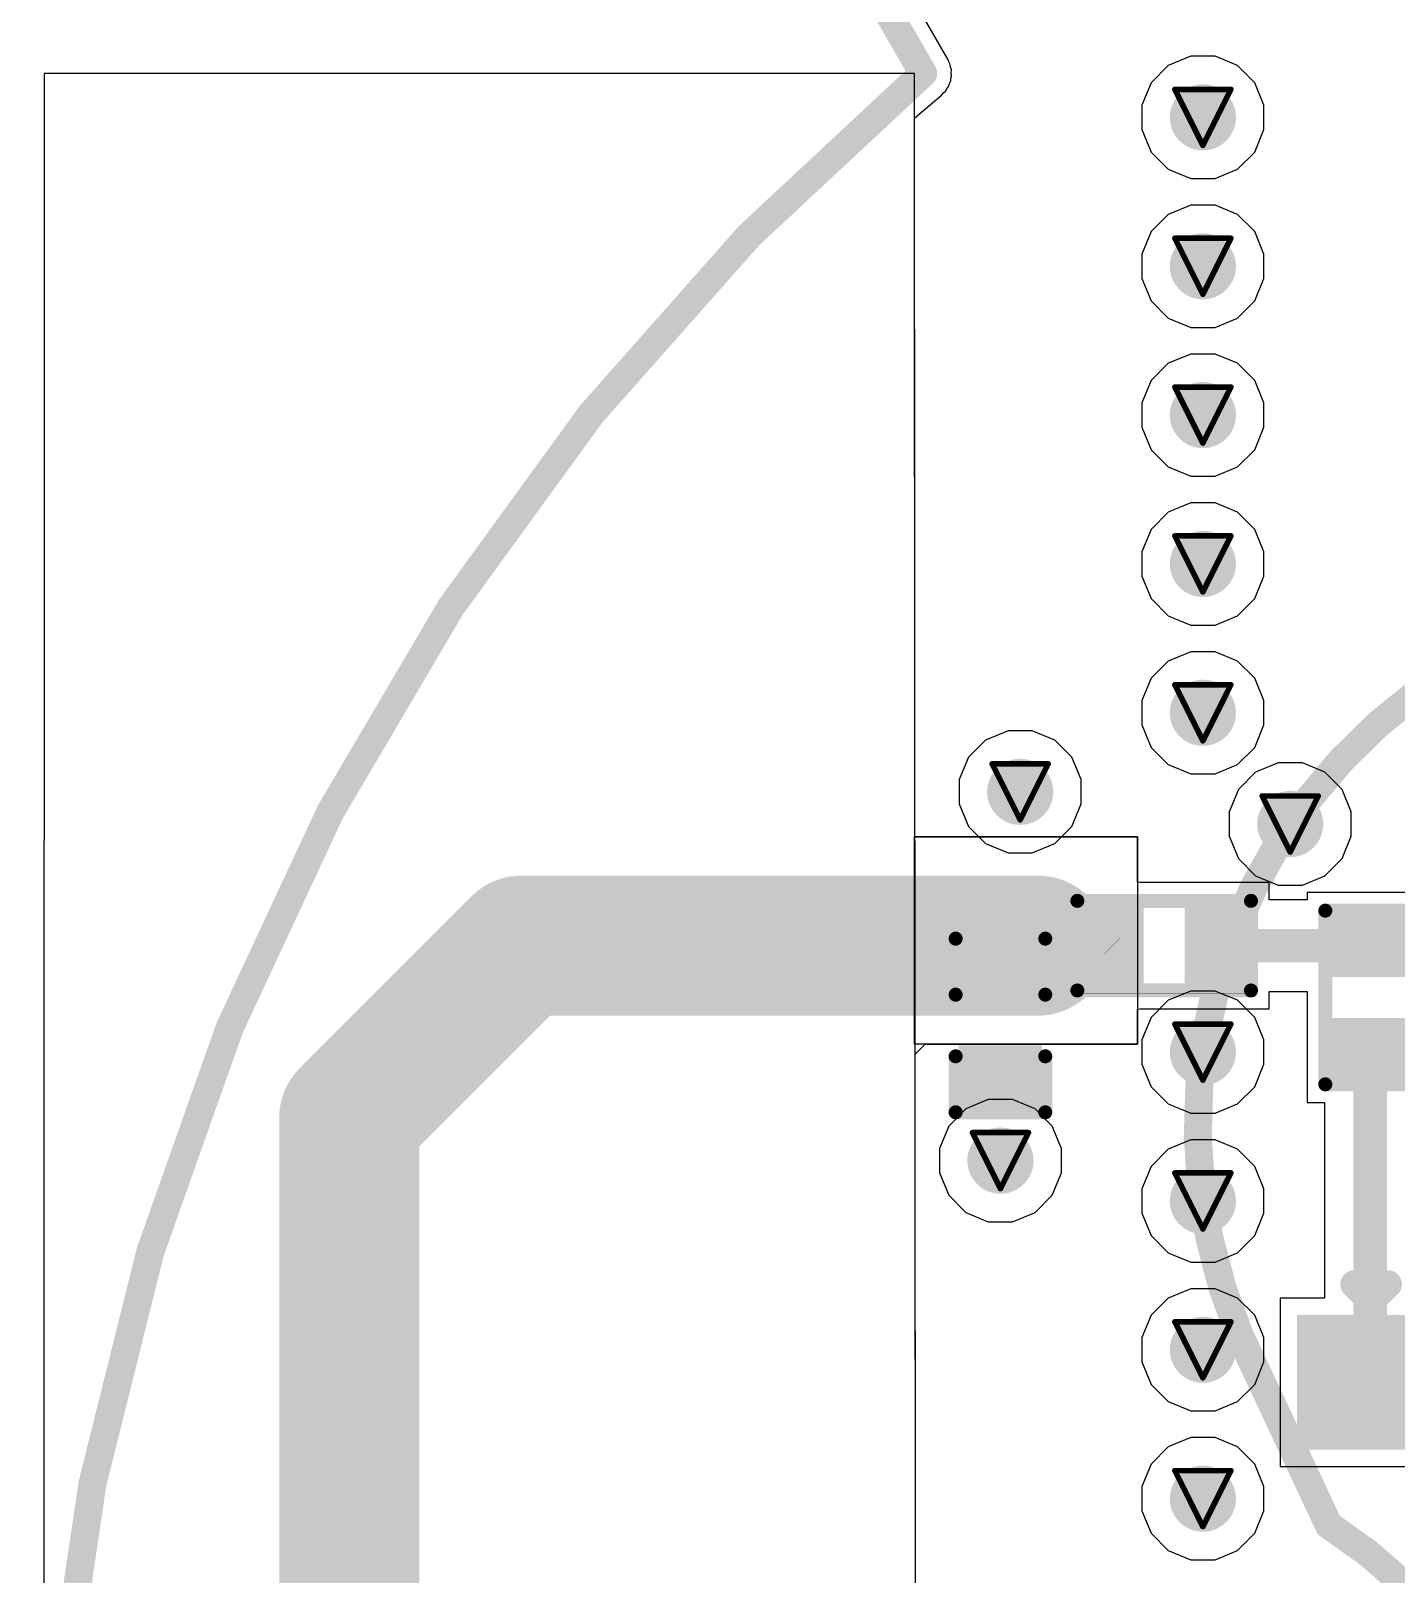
# Model space of a CAD drawing. Header units: inches. Extents: x -9 to 171, y -50 to 39.
# Drawn here: x -8.88 to 3.5, y -20.25 to -6.26 of the extents above; entities that cross this region are included whole.
import ezdxf

# ---------------------------------------------------------------- set-up
doc = ezdxf.new("R2010")
doc.units = ezdxf.units.IN
for name, color, linetype in [('Board Outline', 216, 'Continuous'), ('Bottom Layer', 5, 'Continuous'), ('Bottom Overlay', 54, 'Continuous'), ('Bottom Paste', 16, 'Continuous'), ('Bottom Solder', 6, 'Continuous'), ('Drill Drawing', 1, 'Continuous'), ('GND', 76, 'Continuous'), ('Multi-Layer', 9, 'Continuous'), ('PWR', 16, 'Continuous'), ('Top Layer', 1, 'Continuous'), ('Top Overlay', 2, 'Continuous'), ('Via Holes', 16, 'Continuous')]:
    doc.layers.add(name, color=color, linetype=linetype)

# ---------------------------------------------------------------- blocks, each defined once
blk = doc.blocks.new('NRF_PCB_ANTENNA_B_1')
at = {"layer": 'Bottom Layer', "const_width": 1.27}
for points in [[(6.24789454, 17.40081102), (6.24789454, 1.5594076)], [(6.24789454, 1.5594076), (4.68853774, 0)], [(4.68853774, 0), (-0.0004699, 0)]]:
    blk.add_lwpolyline(points, dxfattribs=at)
at = {"layer": 'Bottom Layer', "const_width": 0.635}
for points in [[(5.93039454, 17.40081102, 1), (6.56539454, 17.40081102, 1)], [(5.93039454, 1.5594076, 1), (6.56539454, 1.5594076, 1)], [(5.93039454, 1.5594076, 1), (6.56539454, 1.5594076, 1)], [(-0.3179699, 0, 1), (0.3170301, 0, 1)], [(4.371037739999999, 0, 1), (5.006037739999999, 0, 1)], [(4.371037739999999, 0, 1), (5.006037739999999, 0, 1)]]:
    blk.add_lwpolyline(points, format="xyb", close=True, dxfattribs=at)
blk = doc.blocks.new('MY_2477_02_2')
at = {"layer": 'Top Overlay', "const_width": 0.254}
for points in [[(5.52569634, 9.747478599999999, -0.4872897605465494), (12.25057748, 6.00931488)], [(3.81170688, 8.944101999999999, -0.4692272659709378), (-3.10003952, 8.08753526)]]:
    blk.add_lwpolyline(points, format="xyb", dxfattribs=at)
blk.add_lwpolyline([(5.52569634, 9.747478599999999), (3.81169672, 8.944099459999999)], dxfattribs=at)
at = {"layer": 'Top Overlay', "const_width": 0.127}
for points in [[(5.462196339999999, 9.747478599999999, 1), (5.58919634, 9.747478599999999, 1)], [(5.462196339999999, 9.747478599999999, 1), (5.58919634, 9.747478599999999, 1)], [(3.74819672, 8.944099459999999, 1), (3.87519672, 8.944099459999999, 1)], [(3.74820688, 8.944101999999999, 1), (3.875206879999999, 8.944101999999999, 1)]]:
    blk.add_lwpolyline(points, format="xyb", close=True, dxfattribs=at)
blk = doc.blocks.new('U_FL_R_SMT_1_80___B_3')
at = {"layer": 'Bottom Layer'}
for points in [[(-0.5099977099999999, 1.50919942), (0.5100027899999999, 1.50919942), (0.5100027899999999, 0.4391990199999999), (-0.5099977099999999, 0.4391990199999999)], [(-2.00999852, 0.12579858), (-0.9399981199999999, 0.12579858), (-0.9399981199999999, -2.0742021), (-2.00999852, -2.0742021)], [(0.94000066, 0.12579858), (2.01000106, 0.12579858), (2.01000106, -2.0742021), (0.94000066, -2.0742021)]]:
    blk.add_hatch(color=5, dxfattribs=at).paths.add_polyline_path(points)
at = {"layer": 'Bottom Paste'}
for points in [[(-0.5099977099999999, 1.50919942), (0.5100027899999999, 1.50919942), (0.5100027899999999, 0.4391990199999999), (-0.5099977099999999, 0.4391990199999999)], [(-2.00999852, 0.12579858), (-0.9399981199999999, 0.12579858), (-0.9399981199999999, -2.0742021), (-2.00999852, -2.0742021)], [(0.94000066, 0.12579858), (2.01000106, 0.12579858), (2.01000106, -2.0742021), (0.94000066, -2.0742021)]]:
    blk.add_hatch(color=16, dxfattribs=at).paths.add_polyline_path(points)
at = {"layer": 'Bottom Solder'}
for points in [[(-0.61159771, 1.61079942), (0.61160279, 1.61079942), (0.61160279, 0.33759902), (-0.61159771, 0.33759902)], [(-2.11159852, 0.22739858), (-0.8383981199999999, 0.22739858), (-0.8383981199999999, -2.1758021), (-2.11159852, -2.1758021)], [(0.8384006599999999, 0.22739858), (2.11160106, 0.22739858), (2.11160106, -2.1758021), (0.8384006599999999, -2.1758021)]]:
    blk.add_hatch(color=6, dxfattribs=at).paths.add_polyline_path(points)
at = {"layer": 'Bottom Overlay'}
for points, const_width in [([(0.88900508, 1.0922), (0.7366050799999999, 0.9397999999999999)], 0.254), ([(0.88900508, 1.0922), (0.88900508, 0.7874)], 0.254), ([(0.7366050799999999, 0.9397999999999999), (0.88900508, 0.7874)], 0.254), ([(-1.2192, 0.5334), (-0.7619999999999999, 0.5334)], 0.127), ([(0.76200508, 0.5334), (1.21920508, 0.5334)], 0.127), ([(-0.9652, -2.2098), (-0.4064, -2.2098)], 0.127), ([(0.40640254, -2.2098), (0.9652025399999999, -2.2098)], 0.127)]:
    blk.add_lwpolyline(points, dxfattribs=dict(at, const_width=const_width))
for points, const_width in [([(0.82550508, 1.0922, 1), (0.9525050799999999, 1.0922, 1)], 0.127), ([(0.82550508, 1.0922, 1), (0.9525050799999999, 1.0922, 1)], 0.127), ([(0.67310508, 0.9397999999999999, 1), (0.8001050799999999, 0.9397999999999999, 1)], 0.127), ([(0.67310508, 0.9397999999999999, 1), (0.8001050799999999, 0.9397999999999999, 1)], 0.127), ([(0.82550508, 0.7874, 1), (0.9525050799999999, 0.7874, 1)], 0.127), ([(0.82550508, 0.7874, 1), (0.9525050799999999, 0.7874, 1)], 0.127), ([(-1.25095, 0.5334, 1), (-1.18745, 0.5334, 1)], 0.0635), ([(-0.79375, 0.5334, 1), (-0.73025, 0.5334, 1)], 0.0635), ([(0.73025508, 0.5334, 1), (0.79375508, 0.5334, 1)], 0.0635), ([(1.18745508, 0.5334, 1), (1.25095508, 0.5334, 1)], 0.0635), ([(-0.99695, -2.2098, 1), (-0.9334499999999999, -2.2098, 1)], 0.0635), ([(-0.43815, -2.2098, 1), (-0.37465, -2.2098, 1)], 0.0635), ([(0.37465254, -2.2098, 1), (0.43815254, -2.2098, 1)], 0.0635), ([(0.93345254, -2.2098, 1), (0.99695254, -2.2098, 1)], 0.0635)]:
    blk.add_lwpolyline(points, format="xyb", close=True, dxfattribs=dict(at, const_width=const_width))
blk = doc.blocks.new('R___0402_B_4')
at = {"layer": 'Bottom Layer'}
for points in [[(-0.2413, 0.3175), (-0.2412999999999999, -0.3175), (-0.6985, -0.3175), (-0.6985, 0.3175)], [(0.6985, 0.3175), (0.6985, -0.3175), (0.2413, -0.3175), (0.2412999999999999, 0.3175)]]:
    blk.add_hatch(color=5, dxfattribs=at).paths.add_polyline_path(points)
at = {"layer": 'Bottom Paste'}
for points in [[(-0.2413, 0.3175), (-0.2412999999999999, -0.3175), (-0.6985, -0.3175), (-0.6985, 0.3175)], [(0.6985, 0.3175), (0.6985, -0.3175), (0.2413, -0.3175), (0.2412999999999999, 0.3175)]]:
    blk.add_hatch(color=16, dxfattribs=at).paths.add_polyline_path(points)
at = {"layer": 'Bottom Solder'}
for points in [[(-0.18629884, 0.37250116), (-0.1862988399999999, -0.37250116), (-0.75350116, -0.37250116), (-0.75350116, 0.37250116)], [(0.75350116, 0.37250116), (0.75350116, -0.37250116), (0.18629884, -0.37250116), (0.1862988399999999, 0.37250116)]]:
    blk.add_hatch(color=6, dxfattribs=at).paths.add_polyline_path(points)
at = {"layer": 'Bottom Overlay'}
for points, const_width in [([(-0.7874, 0.4064), (-0.7874, -0.4064)], 0.127), ([(0.7874, 0.4064), (-0.7874, 0.4064)], 0.127), ([(0.8128, 0.4318), (-0.8128, 0.4318)], 0.0032258), ([(0.7874, 0.4064), (0.7874, -0.4064)], 0.127), ([(0.7874, -0.4064), (-0.7874, -0.4064)], 0.127)]:
    blk.add_lwpolyline(points, dxfattribs=dict(at, const_width=const_width))
for points, const_width in [([(-0.8191499999999999, 0.4064, 1), (-0.7556499999999999, 0.4064, 1)], 0.0635), ([(-0.8191499999999999, 0.4064, 1), (-0.7556499999999999, 0.4064, 1)], 0.0635), ([(-0.81360518, 0.4318, 1), (-0.8119948199999999, 0.4318, 1)], 0.0016129), ([(0.7556499999999999, 0.4064, 1), (0.8191499999999999, 0.4064, 1)], 0.0635), ([(0.7556499999999999, 0.4064, 1), (0.8191499999999999, 0.4064, 1)], 0.0635), ([(0.8119948199999999, 0.4318, 1), (0.81360518, 0.4318, 1)], 0.0016129), ([(-0.8191499999999999, -0.4064, 1), (-0.7556499999999999, -0.4064, 1)], 0.0635), ([(-0.8191499999999999, -0.4064, 1), (-0.7556499999999999, -0.4064, 1)], 0.0635), ([(0.7556499999999999, -0.4064, 1), (0.8191499999999999, -0.4064, 1)], 0.0635), ([(0.7556499999999999, -0.4064, 1), (0.8191499999999999, -0.4064, 1)], 0.0635)]:
    blk.add_lwpolyline(points, format="xyb", close=True, dxfattribs=dict(at, const_width=const_width))
blk = doc.blocks.new('R___0402_B_5')
at = {"layer": 'Bottom Layer'}
for points in [[(-0.2413, 0.3175), (-0.2412999999999999, -0.3175), (-0.6985, -0.3175), (-0.6985, 0.3175)], [(0.6985, 0.3175), (0.6985, -0.3175), (0.2413, -0.3175), (0.2412999999999999, 0.3175)]]:
    blk.add_hatch(color=5, dxfattribs=at).paths.add_polyline_path(points)
at = {"layer": 'Bottom Paste'}
for points in [[(-0.2413, 0.3175), (-0.2412999999999999, -0.3175), (-0.6985, -0.3175), (-0.6985, 0.3175)], [(0.6985, 0.3175), (0.6985, -0.3175), (0.2413, -0.3175), (0.2412999999999999, 0.3175)]]:
    blk.add_hatch(color=16, dxfattribs=at).paths.add_polyline_path(points)
at = {"layer": 'Bottom Solder'}
for points in [[(-0.18629884, 0.37250116), (-0.1862988399999999, -0.37250116), (-0.75350116, -0.37250116), (-0.75350116, 0.37250116)], [(0.75350116, 0.37250116), (0.75350116, -0.37250116), (0.18629884, -0.37250116), (0.1862988399999999, 0.37250116)]]:
    blk.add_hatch(color=6, dxfattribs=at).paths.add_polyline_path(points)
at = {"layer": 'Bottom Overlay'}
for points, const_width in [([(-0.7874, -0.4064), (-0.7874, 0.4064)], 0.127), ([(0.7874, 0.4064), (-0.7874, 0.4064)], 0.127), ([(0.8128, 0.4318), (-0.8128, 0.4318)], 0.0032258), ([(0.7874, -0.4064), (0.7874, 0.4064)], 0.127), ([(0.7874, -0.4064), (-0.7874, -0.4064)], 0.127)]:
    blk.add_lwpolyline(points, dxfattribs=dict(at, const_width=const_width))
for points, const_width in [([(-0.8191499999999999, 0.4064, 1), (-0.7556499999999999, 0.4064, 1)], 0.0635), ([(-0.8191499999999999, 0.4064, 1), (-0.7556499999999999, 0.4064, 1)], 0.0635), ([(-0.81360518, 0.4318, 1), (-0.8119948199999999, 0.4318, 1)], 0.0016129), ([(0.7556499999999999, 0.4064, 1), (0.8191499999999999, 0.4064, 1)], 0.0635), ([(0.7556499999999999, 0.4064, 1), (0.8191499999999999, 0.4064, 1)], 0.0635), ([(0.8119948199999999, 0.4318, 1), (0.81360518, 0.4318, 1)], 0.0016129), ([(-0.8191499999999999, -0.4064, 1), (-0.7556499999999999, -0.4064, 1)], 0.0635), ([(-0.8191499999999999, -0.4064, 1), (-0.7556499999999999, -0.4064, 1)], 0.0635), ([(0.7556499999999999, -0.4064, 1), (0.8191499999999999, -0.4064, 1)], 0.0635), ([(0.7556499999999999, -0.4064, 1), (0.8191499999999999, -0.4064, 1)], 0.0635)]:
    blk.add_lwpolyline(points, format="xyb", close=True, dxfattribs=dict(at, const_width=const_width))
blk = doc.blocks.new('C___0402_B_22')
at = {"layer": 'Bottom Layer'}
for points in [[(-0.2413, 0.3175), (-0.2412999999999999, -0.3175), (-0.6985, -0.3175), (-0.6985, 0.3175)], [(0.6985, 0.3175), (0.6985, -0.3175), (0.2413, -0.3175), (0.2412999999999999, 0.3175)]]:
    blk.add_hatch(color=5, dxfattribs=at).paths.add_polyline_path(points)
at = {"layer": 'Bottom Paste'}
for points in [[(-0.2413, 0.3175), (-0.2412999999999999, -0.3175), (-0.6985, -0.3175), (-0.6985, 0.3175)], [(0.6985, 0.3175), (0.6985, -0.3175), (0.2413, -0.3175), (0.2412999999999999, 0.3175)]]:
    blk.add_hatch(color=16, dxfattribs=at).paths.add_polyline_path(points)
at = {"layer": 'Bottom Solder'}
for points in [[(-0.18130012, 0.37749988), (-0.18130012, -0.37749988), (-0.7584998799999999, -0.37749988), (-0.7584998799999999, 0.37749988)], [(0.7584998799999999, 0.37749988), (0.7584998799999999, -0.37749988), (0.18130012, -0.37749988), (0.18130012, 0.37749988)]]:
    blk.add_hatch(color=6, dxfattribs=at).paths.add_polyline_path(points)
at = {"layer": 'Bottom Overlay', "const_width": 0.127}
for points in [[(-0.7874, 0.4064), (-0.7874, -0.4064)], [(-0.7874, 0.4064), (-0.2794, 0.4064)], [(0.2794, 0.4064), (0.7874, 0.4064)], [(0.7874, 0.4064), (0.7874, -0.4064)], [(-0.7874, -0.4064), (-0.2794, -0.4064)], [(0.2794, -0.4064), (0.7874, -0.4064)]]:
    blk.add_lwpolyline(points, dxfattribs=at)
at = {"layer": 'Bottom Overlay', "const_width": 0.0635}
for points in [[(-0.8191499999999999, 0.4064, 1), (-0.7556499999999999, 0.4064, 1)], [(-0.8191499999999999, 0.4064, 1), (-0.7556499999999999, 0.4064, 1)], [(-0.31115, 0.4064, 1), (-0.24765, 0.4064, 1)], [(0.24765, 0.4064, 1), (0.31115, 0.4064, 1)], [(0.7556499999999999, 0.4064, 1), (0.8191499999999999, 0.4064, 1)], [(0.7556499999999999, 0.4064, 1), (0.8191499999999999, 0.4064, 1)], [(-0.8191499999999999, -0.4064, 1), (-0.7556499999999999, -0.4064, 1)], [(-0.8191499999999999, -0.4064, 1), (-0.7556499999999999, -0.4064, 1)], [(-0.31115, -0.4064, 1), (-0.24765, -0.4064, 1)], [(0.24765, -0.4064, 1), (0.31115, -0.4064, 1)], [(0.7556499999999999, -0.4064, 1), (0.8191499999999999, -0.4064, 1)], [(0.7556499999999999, -0.4064, 1), (0.8191499999999999, -0.4064, 1)]]:
    blk.add_lwpolyline(points, format="xyb", close=True, dxfattribs=at)

msp = doc.modelspace()

# ---------------------------------------------------------------- hatches: boundary and pattern name
at = {"layer": 'Bottom Layer'}
h = msp.add_hatch(color=5, dxfattribs=at)
edge = h.paths.add_edge_path()
edge.add_arc((1.7521174, -7.03990718), 0.2999994, 0, 360)
h = msp.add_hatch(color=5, dxfattribs=at)
edge = h.paths.add_edge_path()
edge.add_arc((1.7521174, -8.3895819), 0.2999994, 0, 360)
h = msp.add_hatch(color=5, dxfattribs=at)
edge = h.paths.add_edge_path()
edge.add_arc((1.7521174, -9.739256619999999), 0.2999994, 0, 360)
h = msp.add_hatch(color=5, dxfattribs=at)
edge = h.paths.add_edge_path()
edge.add_arc((1.7521174, -11.08893134), 0.2999994, 0, 360)
h = msp.add_hatch(color=5, dxfattribs=at)
edge = h.paths.add_edge_path()
edge.add_arc((1.7521174, -12.43860606), 0.2999994, 0, 360)
h = msp.add_hatch(color=5, dxfattribs=at)
edge = h.paths.add_edge_path()
edge.add_arc((0.09512554, -13.15505116), 0.2999994, 0, 360)
h = msp.add_hatch(color=5, dxfattribs=at)
edge = h.paths.add_edge_path()
edge.add_arc((2.54430276, -13.44713592), 0.2999994, 0, 360)
msp.add_hatch(color=5, dxfattribs=at).paths.add_polyline_path([(-0.3951605, -14.86756996), (1.15977162, -14.86756996), (1.15977162, -14.23256996), (-0.3951605, -14.23256996)])
h = msp.add_hatch(color=5, dxfattribs=at)
edge = h.paths.add_edge_path()
edge.add_arc((1.7521174, -15.51526996), 0.2999994, 0, 360)
h = msp.add_hatch(color=5, dxfattribs=at)
edge = h.paths.add_edge_path()
edge.add_arc((-0.08369808, -16.49916944), 0.2999994, 0, 360)
h = msp.add_hatch(color=5, dxfattribs=at)
edge = h.paths.add_edge_path()
edge.add_arc((1.7521174, -16.86494468), 0.2999994, 0, 360)
h = msp.add_hatch(color=5, dxfattribs=at)
edge = h.paths.add_edge_path()
edge.add_arc((1.7521174, -18.2146194), 0.2999994, 0, 360)
h = msp.add_hatch(color=5, dxfattribs=at)
edge = h.paths.add_edge_path()
edge.add_arc((1.7521174, -19.56429412), 0.2999994, 0, 360)
at = {"layer": 'GND'}
h = msp.add_hatch(color=76, dxfattribs=at)
edge = h.paths.add_edge_path()
edge.add_arc((1.7521174, -7.03990718), 0.2999994, 0, 360)
h = msp.add_hatch(color=76, dxfattribs=at)
edge = h.paths.add_edge_path()
edge.add_arc((1.7521174, -8.3895819), 0.2999994, 0, 360)
h = msp.add_hatch(color=76, dxfattribs=at)
edge = h.paths.add_edge_path()
edge.add_arc((1.7521174, -9.739256619999999), 0.2999994, 0, 360)
h = msp.add_hatch(color=76, dxfattribs=at)
edge = h.paths.add_edge_path()
edge.add_arc((1.7521174, -11.08893134), 0.2999994, 0, 360)
h = msp.add_hatch(color=76, dxfattribs=at)
edge = h.paths.add_edge_path()
edge.add_arc((1.7521174, -12.43860606), 0.2999994, 0, 360)
h = msp.add_hatch(color=76, dxfattribs=at)
edge = h.paths.add_edge_path()
edge.add_arc((0.09512554, -13.15505116), 0.2999994, 0, 360)
h = msp.add_hatch(color=76, dxfattribs=at)
edge = h.paths.add_edge_path()
edge.add_arc((2.54430276, -13.44713592), 0.2999994, 0, 360)
h = msp.add_hatch(color=76, dxfattribs=at)
edge = h.paths.add_edge_path()
edge.add_arc((1.7521174, -15.51526996), 0.2999994, 0, 360)
h = msp.add_hatch(color=76, dxfattribs=at)
edge = h.paths.add_edge_path()
edge.add_arc((-0.08369808, -16.49916944), 0.2999994, 0, 360)
h = msp.add_hatch(color=76, dxfattribs=at)
edge = h.paths.add_edge_path()
edge.add_arc((1.7521174, -16.86494468), 0.2999994, 0, 360)
h = msp.add_hatch(color=76, dxfattribs=at)
edge = h.paths.add_edge_path()
edge.add_arc((1.7521174, -18.2146194), 0.2999994, 0, 360)
h = msp.add_hatch(color=76, dxfattribs=at)
edge = h.paths.add_edge_path()
edge.add_arc((1.7521174, -19.56429412), 0.2999994, 0, 360)
at = {"layer": 'PWR'}
h = msp.add_hatch(color=16, dxfattribs=at)
edge = h.paths.add_edge_path()
edge.add_arc((1.7521174, -7.03990718), 0.2999994, 0, 360)
h = msp.add_hatch(color=16, dxfattribs=at)
edge = h.paths.add_edge_path()
edge.add_arc((1.7521174, -8.3895819), 0.2999994, 0, 360)
h = msp.add_hatch(color=16, dxfattribs=at)
edge = h.paths.add_edge_path()
edge.add_arc((1.7521174, -9.739256619999999), 0.2999994, 0, 360)
h = msp.add_hatch(color=16, dxfattribs=at)
edge = h.paths.add_edge_path()
edge.add_arc((1.7521174, -11.08893134), 0.2999994, 0, 360)
h = msp.add_hatch(color=16, dxfattribs=at)
edge = h.paths.add_edge_path()
edge.add_arc((1.7521174, -12.43860606), 0.2999994, 0, 360)
h = msp.add_hatch(color=16, dxfattribs=at)
edge = h.paths.add_edge_path()
edge.add_arc((0.09512554, -13.15505116), 0.2999994, 0, 360)
h = msp.add_hatch(color=16, dxfattribs=at)
edge = h.paths.add_edge_path()
edge.add_arc((2.54430276, -13.44713592), 0.2999994, 0, 360)
h = msp.add_hatch(color=16, dxfattribs=at)
edge = h.paths.add_edge_path()
edge.add_arc((1.7521174, -15.51526996), 0.2999994, 0, 360)
h = msp.add_hatch(color=16, dxfattribs=at)
edge = h.paths.add_edge_path()
edge.add_arc((-0.08369808, -16.49916944), 0.2999994, 0, 360)
h = msp.add_hatch(color=16, dxfattribs=at)
edge = h.paths.add_edge_path()
edge.add_arc((1.7521174, -16.86494468), 0.2999994, 0, 360)
h = msp.add_hatch(color=16, dxfattribs=at)
edge = h.paths.add_edge_path()
edge.add_arc((1.7521174, -18.2146194), 0.2999994, 0, 360)
h = msp.add_hatch(color=16, dxfattribs=at)
edge = h.paths.add_edge_path()
edge.add_arc((1.7521174, -19.56429412), 0.2999994, 0, 360)
at = {"layer": 'Top Layer'}
h = msp.add_hatch(color=1, dxfattribs=at)
edge = h.paths.add_edge_path()
edge.add_arc((1.7521174, -7.03990718), 0.2999994, 0, 360)
h = msp.add_hatch(color=1, dxfattribs=at)
edge = h.paths.add_edge_path()
edge.add_arc((1.7521174, -8.3895819), 0.2999994, 0, 360)
h = msp.add_hatch(color=1, dxfattribs=at)
edge = h.paths.add_edge_path()
edge.add_arc((1.7521174, -9.739256619999999), 0.2999994, 0, 360)
h = msp.add_hatch(color=1, dxfattribs=at)
edge = h.paths.add_edge_path()
edge.add_arc((1.7521174, -11.08893134), 0.2999994, 0, 360)
h = msp.add_hatch(color=1, dxfattribs=at)
edge = h.paths.add_edge_path()
edge.add_arc((1.7521174, -12.43860606), 0.2999994, 0, 360)
h = msp.add_hatch(color=1, dxfattribs=at)
edge = h.paths.add_edge_path()
edge.add_arc((0.09512554, -13.15505116), 0.2999994, 0, 360)
h = msp.add_hatch(color=1, dxfattribs=at)
edge = h.paths.add_edge_path()
edge.add_arc((2.54430276, -13.44713592), 0.2999994, 0, 360)
h = msp.add_hatch(color=1, dxfattribs=at)
edge = h.paths.add_edge_path()
edge.add_arc((1.7521174, -15.51526996), 0.2999994, 0, 360)
h = msp.add_hatch(color=1, dxfattribs=at)
edge = h.paths.add_edge_path()
edge.add_arc((-0.08369808, -16.49916944), 0.2999994, 0, 360)
h = msp.add_hatch(color=1, dxfattribs=at)
edge = h.paths.add_edge_path()
edge.add_arc((1.7521174, -16.86494468), 0.2999994, 0, 360)
h = msp.add_hatch(color=1, dxfattribs=at)
edge = h.paths.add_edge_path()
edge.add_arc((1.7521174, -18.2146194), 0.2999994, 0, 360)
h = msp.add_hatch(color=1, dxfattribs=at)
edge = h.paths.add_edge_path()
edge.add_arc((1.7521174, -19.56429412), 0.2999994, 0, 360)
at = {"layer": 'Via Holes'}
h = msp.add_hatch(color=7, dxfattribs=at)
edge = h.paths.add_edge_path()
edge.add_arc((1.7521174, -7.03990718), 0.1499997, 0, 360)
h = msp.add_hatch(color=7, dxfattribs=at)
edge = h.paths.add_edge_path()
edge.add_arc((1.7521174, -8.3895819), 0.1499997, 0, 360)
h = msp.add_hatch(color=7, dxfattribs=at)
edge = h.paths.add_edge_path()
edge.add_arc((1.7521174, -9.739256619999999), 0.1499997, 0, 360)
h = msp.add_hatch(color=7, dxfattribs=at)
edge = h.paths.add_edge_path()
edge.add_arc((1.7521174, -11.08893134), 0.1499997, 0, 360)
h = msp.add_hatch(color=7, dxfattribs=at)
edge = h.paths.add_edge_path()
edge.add_arc((1.7521174, -12.43860606), 0.1499997, 0, 360)
h = msp.add_hatch(color=7, dxfattribs=at)
edge = h.paths.add_edge_path()
edge.add_arc((0.09512554, -13.15505116), 0.1499997, 0, 360)
h = msp.add_hatch(color=7, dxfattribs=at)
edge = h.paths.add_edge_path()
edge.add_arc((2.54430276, -13.44713592), 0.1499997, 0, 360)
h = msp.add_hatch(color=7, dxfattribs=at)
edge = h.paths.add_edge_path()
edge.add_arc((1.7521174, -15.51526996), 0.1499997, 0, 360)
h = msp.add_hatch(color=7, dxfattribs=at)
edge = h.paths.add_edge_path()
edge.add_arc((-0.08369808, -16.49916944), 0.1499997, 0, 360)
h = msp.add_hatch(color=7, dxfattribs=at)
edge = h.paths.add_edge_path()
edge.add_arc((1.7521174, -16.86494468), 0.1499997, 0, 360)
h = msp.add_hatch(color=7, dxfattribs=at)
edge = h.paths.add_edge_path()
edge.add_arc((1.7521174, -18.2146194), 0.1499997, 0, 360)
h = msp.add_hatch(color=7, dxfattribs=at)
edge = h.paths.add_edge_path()
edge.add_arc((1.7521174, -19.56429412), 0.1499997, 0, 360)

# ---------------------------------------------------------------- linework, layer by layer
at = {"layer": 'Board Outline', "const_width": 0.254}
msp.add_lwpolyline([(-2.71410176, -3.29903836), (-0.7848955599999999, -6.64052012)], dxfattribs=at)
msp.add_lwpolyline([(21.35669338, -44.99087522, -0.8355316915275137), (-0.7848955599999999, -6.64052012)], format="xyb", dxfattribs=at)
at = {"layer": 'Board Outline', "const_width": 0.127}
msp.add_lwpolyline([(-0.8483955599999999, -6.64052012, 1), (-0.7213955599999999, -6.64052012, 1)], format="xyb", close=True, dxfattribs=at)
msp.add_lwpolyline([(-0.8483955599999999, -6.64052012, 1), (-0.7213955599999999, -6.64052012, 1)], format="xyb", close=True, dxfattribs=at)
at = {"layer": 'Bottom Layer'}
for p, q in [((-0.5606338799999999, -6.51103092), (-2.48983246, -3.16955932)), ((-0.5517083199999999, -6.53732246), (-0.5606338799999999, -6.51103092)), ((-0.5382514, -6.561609939999999), (-0.5517083199999999, -6.53732246)), ((-0.53562504, -6.584706159999999), (-0.5382514, -6.561609939999999)), ((-0.54704234, -6.73245034), (-0.5347614399999999, -6.70754818)), ((-0.52815236, -6.606715259999999), (-0.53562504, -6.584706159999999)), ((-0.5347614399999999, -6.70754818), (-0.5332425199999999, -6.68435798)), ((-0.5332425199999999, -6.68435798), (-0.52682902, -6.66201106)), ((-0.52996846, -6.634419039999999), (-0.52815236, -6.606715259999999)), ((-0.52682902, -6.66201106), (-0.52996846, -6.634419039999999)), ((-0.8643213599999999, -7.046986159999999), (-0.6176162399999999, -6.838208319999999)), ((-0.6176162399999999, -6.838208319999999), (-0.60032392, -6.816478619999999)), ((-0.60032392, -6.816478619999999), (-0.5794552799999999, -6.79817538)), ((-0.5794552799999999, -6.79817538), (-0.56917336, -6.7773296)), ((-0.56917336, -6.7773296), (-0.55470044, -6.759138119999999)), ((-0.55470044, -6.759138119999999), (-0.54704234, -6.73245034)), ((-0.85894418, -13.5636), (-0.8643213599999999, -7.046986159999999)), ((-0.8636, -15.4432), (-0.8636, -13.5636)), ((-0.8636, -13.5636), (1.15977416, -13.5636)), ((1.15977416, -13.5636), (-0.85894418, -13.5636)), ((1.15977416, -13.5636), (1.15977416, -15.4432)), ((1.15977416, -13.9735941), (1.15977416, -13.5636)), ((1.18479062, -13.97856996), (1.15977416, -13.9735941)), ((2.35357416, -13.97856996), (1.18479062, -13.97856996)), ((2.35357416, -14.13570706), (2.35357416, -13.97856996)), ((3.840050739999999, -14.06746996), (2.69705074, -14.06746996)), ((2.69705074, -14.06746996), (2.69705074, -14.13570706)), ((2.69705074, -14.13570706), (2.35357416, -14.13570706)), ((2.35357416, -15.12156996), (2.35357416, -14.96443286)), ((2.35357416, -14.96443286), (2.69705074, -14.96443286)), ((2.69705074, -14.96443286), (2.69705074, -15.97246996)), ((1.15977416, -15.12654582), (1.18479062, -15.12156996)), ((1.15977416, -15.4432), (1.15977416, -15.12654582)), ((1.18479062, -15.12156996), (2.35357416, -15.12156996)), ((1.15977416, -15.4432), (-0.8636, -15.4432)), ((-0.8573185799999998, -15.5330398), (-0.76755244, -15.4432)), ((-0.76755244, -15.4432), (1.15977416, -15.4432)), ((-0.83662774, -40.60899421999999), (-0.8573185799999998, -15.5330398)), ((2.69705074, -15.97246996), (2.85418784, -15.97246996)), ((2.85418784, -15.97246996), (2.85418784, -17.74516898)), ((2.85418784, -17.74516898), (2.45415054, -17.74516898)), ((2.45415054, -17.74516898), (2.45415054, -19.27316694)), ((2.45415054, -19.27316694), (3.96454884, -19.27316694))]:
    msp.add_line(p, q, dxfattribs=at)
for points, const_width in [([(1.87097416, -14.55006996), (3.26855074, -14.55006996)], 0.3048), ([(3.26855074, -14.55006996), (4.84335074, -14.55006996)], 0.3048), ([(0.9310115999999999, -14.5499074), (0.93117416, -14.55006996)], 0.2032), ([(3.26855074, -18.48376796), (3.26855074, -15.48986996)], 0.3048), ([(3.243150739999999, -18.50916796), (3.26855074, -18.48376796)], 0.3048)]:
    msp.add_lwpolyline(points, dxfattribs=dict(at, const_width=const_width))
for points, const_width in [([(1.79477416, -14.55006996, 1), (1.94717416, -14.55006996, 1)], 0.1524), ([(3.19235074, -14.55006996, 1), (3.34475074, -14.55006996, 1)], 0.1524), ([(3.19235074, -14.55006996, 1), (3.34475074, -14.55006996, 1)], 0.1524), ([(0.8802115999999999, -14.5499074, 1), (0.9818116, -14.5499074, 1)], 0.1016), ([(0.88037416, -14.55006996, 1), (0.9819741599999999, -14.55006996, 1)], 0.1016), ([(3.19235074, -15.48986996, 1), (3.34475074, -15.48986996, 1)], 0.1524), ([(3.19235074, -18.48376796, 1), (3.34475074, -18.48376796, 1)], 0.1524), ([(3.19235074, -18.48376796, 1), (3.34475074, -18.48376796, 1)], 0.1524), ([(3.16695074, -18.50916796, 1), (3.31935074, -18.50916796, 1)], 0.1524)]:
    msp.add_lwpolyline(points, format="xyb", close=True, dxfattribs=dict(at, const_width=const_width))
at = {"layer": 'Drill Drawing', "const_width": 0.0508}
for points in [[(1.4981174, -6.78590718), (2.0061174, -6.78590718)], [(1.4981174, -6.78590718), (1.7521174, -7.29390718)], [(1.7521174, -7.29390718), (2.0061174, -6.78590718)], [(1.4981174, -8.1355819), (2.0061174, -8.1355819)], [(1.4981174, -8.1355819), (1.7521174, -8.6435819)], [(1.7521174, -8.6435819), (2.0061174, -8.1355819)], [(1.4981174, -9.48525662), (2.0061174, -9.48525662)], [(1.4981174, -9.48525662), (1.7521174, -9.993256619999999)], [(1.7521174, -9.993256619999999), (2.0061174, -9.48525662)], [(1.4981174, -10.83493134), (2.0061174, -10.83493134)], [(1.4981174, -10.83493134), (1.7521174, -11.34293134)], [(1.7521174, -11.34293134), (2.0061174, -10.83493134)], [(1.4981174, -12.18460606), (2.0061174, -12.18460606)], [(1.4981174, -12.18460606), (1.7521174, -12.69260606)], [(1.7521174, -12.69260606), (2.0061174, -12.18460606)], [(-0.15887446, -12.90105116), (0.34912554, -12.90105116)], [(-0.15887446, -12.90105116), (0.09512554, -13.40905116)], [(0.09512554, -13.40905116), (0.34912554, -12.90105116)], [(2.29030276, -13.19313592), (2.79830276, -13.19313592)], [(2.29030276, -13.19313592), (2.54430276, -13.70113592)], [(2.54430276, -13.70113592), (2.79830276, -13.19313592)], [(1.4981174, -15.26126996), (2.0061174, -15.26126996)], [(1.4981174, -15.26126996), (1.7521174, -15.76926996)], [(1.7521174, -15.76926996), (2.0061174, -15.26126996)], [(-0.33769808, -16.24516944), (0.17030192, -16.24516944)], [(-0.33769808, -16.24516944), (-0.08369808, -16.75316944)], [(-0.08369808, -16.75316944), (0.17030192, -16.24516944)], [(1.4981174, -16.61094468), (2.0061174, -16.61094468)], [(1.4981174, -16.61094468), (1.7521174, -17.11894468)], [(1.7521174, -17.11894468), (2.0061174, -16.61094468)], [(1.4981174, -17.9606194), (2.0061174, -17.9606194)], [(1.4981174, -17.9606194), (1.7521174, -18.4686194)], [(1.7521174, -18.4686194), (2.0061174, -17.9606194)], [(1.4981174, -19.31029412), (2.0061174, -19.31029412)], [(1.4981174, -19.31029412), (1.7521174, -19.81829412)], [(1.7521174, -19.81829412), (2.0061174, -19.31029412)]]:
    msp.add_lwpolyline(points, dxfattribs=at)
at = {"layer": 'Drill Drawing', "const_width": 0.0254}
for points in [[(1.4854174, -6.78590718, 1), (1.5108174, -6.78590718, 1)], [(1.4854174, -6.78590718, 1), (1.5108174, -6.78590718, 1)], [(1.9934174, -6.78590718, 1), (2.0188174, -6.78590718, 1)], [(1.9934174, -6.78590718, 1), (2.0188174, -6.78590718, 1)], [(1.7394174, -7.29390718, 1), (1.7648174, -7.29390718, 1)], [(1.7394174, -7.29390718, 1), (1.7648174, -7.29390718, 1)], [(1.4854174, -8.1355819, 1), (1.5108174, -8.1355819, 1)], [(1.4854174, -8.1355819, 1), (1.5108174, -8.1355819, 1)], [(1.9934174, -8.1355819, 1), (2.0188174, -8.1355819, 1)], [(1.9934174, -8.1355819, 1), (2.0188174, -8.1355819, 1)], [(1.7394174, -8.6435819, 1), (1.7648174, -8.6435819, 1)], [(1.7394174, -8.6435819, 1), (1.7648174, -8.6435819, 1)], [(1.4854174, -9.48525662, 1), (1.5108174, -9.48525662, 1)], [(1.4854174, -9.48525662, 1), (1.5108174, -9.48525662, 1)], [(1.9934174, -9.48525662, 1), (2.0188174, -9.48525662, 1)], [(1.9934174, -9.48525662, 1), (2.0188174, -9.48525662, 1)], [(1.7394174, -9.993256619999999, 1), (1.7648174, -9.993256619999999, 1)], [(1.7394174, -9.993256619999999, 1), (1.7648174, -9.993256619999999, 1)], [(1.4854174, -10.83493134, 1), (1.5108174, -10.83493134, 1)], [(1.4854174, -10.83493134, 1), (1.5108174, -10.83493134, 1)], [(1.9934174, -10.83493134, 1), (2.0188174, -10.83493134, 1)], [(1.9934174, -10.83493134, 1), (2.0188174, -10.83493134, 1)], [(1.7394174, -11.34293134, 1), (1.7648174, -11.34293134, 1)], [(1.7394174, -11.34293134, 1), (1.7648174, -11.34293134, 1)], [(1.4854174, -12.18460606, 1), (1.5108174, -12.18460606, 1)], [(1.4854174, -12.18460606, 1), (1.5108174, -12.18460606, 1)], [(1.9934174, -12.18460606, 1), (2.0188174, -12.18460606, 1)], [(1.9934174, -12.18460606, 1), (2.0188174, -12.18460606, 1)], [(1.7394174, -12.69260606, 1), (1.7648174, -12.69260606, 1)], [(1.7394174, -12.69260606, 1), (1.7648174, -12.69260606, 1)], [(-0.17157446, -12.90105116, 1), (-0.14617446, -12.90105116, 1)], [(-0.17157446, -12.90105116, 1), (-0.14617446, -12.90105116, 1)], [(0.33642554, -12.90105116, 1), (0.36182554, -12.90105116, 1)], [(0.33642554, -12.90105116, 1), (0.36182554, -12.90105116, 1)], [(2.27760276, -13.19313592, 1), (2.30300276, -13.19313592, 1)], [(2.27760276, -13.19313592, 1), (2.30300276, -13.19313592, 1)], [(2.78560276, -13.19313592, 1), (2.81100276, -13.19313592, 1)], [(2.78560276, -13.19313592, 1), (2.81100276, -13.19313592, 1)], [(0.08242554, -13.40905116, 1), (0.10782554, -13.40905116, 1)], [(0.08242554, -13.40905116, 1), (0.10782554, -13.40905116, 1)], [(2.53160276, -13.70113592, 1), (2.55700276, -13.70113592, 1)], [(2.53160276, -13.70113592, 1), (2.55700276, -13.70113592, 1)], [(1.4854174, -15.26126996, 1), (1.5108174, -15.26126996, 1)], [(1.4854174, -15.26126996, 1), (1.5108174, -15.26126996, 1)], [(1.9934174, -15.26126996, 1), (2.0188174, -15.26126996, 1)], [(1.9934174, -15.26126996, 1), (2.0188174, -15.26126996, 1)], [(1.7394174, -15.76926996, 1), (1.7648174, -15.76926996, 1)], [(1.7394174, -15.76926996, 1), (1.7648174, -15.76926996, 1)], [(-0.35039808, -16.24516944, 1), (-0.32499808, -16.24516944, 1)], [(-0.35039808, -16.24516944, 1), (-0.32499808, -16.24516944, 1)], [(0.15760192, -16.24516944, 1), (0.18300192, -16.24516944, 1)], [(0.15760192, -16.24516944, 1), (0.18300192, -16.24516944, 1)], [(1.4854174, -16.61094468, 1), (1.5108174, -16.61094468, 1)], [(1.4854174, -16.61094468, 1), (1.5108174, -16.61094468, 1)], [(1.9934174, -16.61094468, 1), (2.0188174, -16.61094468, 1)], [(1.9934174, -16.61094468, 1), (2.0188174, -16.61094468, 1)], [(-0.09639808, -16.75316944, 1), (-0.07099808, -16.75316944, 1)], [(-0.09639808, -16.75316944, 1), (-0.07099808, -16.75316944, 1)], [(1.7394174, -17.11894468, 1), (1.7648174, -17.11894468, 1)], [(1.7394174, -17.11894468, 1), (1.7648174, -17.11894468, 1)], [(1.4854174, -17.9606194, 1), (1.5108174, -17.9606194, 1)], [(1.4854174, -17.9606194, 1), (1.5108174, -17.9606194, 1)], [(1.9934174, -17.9606194, 1), (2.0188174, -17.9606194, 1)], [(1.9934174, -17.9606194, 1), (2.0188174, -17.9606194, 1)], [(1.7394174, -18.4686194, 1), (1.7648174, -18.4686194, 1)], [(1.7394174, -18.4686194, 1), (1.7648174, -18.4686194, 1)], [(1.4854174, -19.31029412, 1), (1.5108174, -19.31029412, 1)], [(1.4854174, -19.31029412, 1), (1.5108174, -19.31029412, 1)], [(1.9934174, -19.31029412, 1), (2.0188174, -19.31029412, 1)], [(1.9934174, -19.31029412, 1), (2.0188174, -19.31029412, 1)], [(1.7394174, -19.81829412, 1), (1.7648174, -19.81829412, 1)], [(1.7394174, -19.81829412, 1), (1.7648174, -19.81829412, 1)]]:
    msp.add_lwpolyline(points, format="xyb", close=True, dxfattribs=at)
at = {"layer": 'GND'}
for p, q in [((-0.5606338799999999, -6.51103092), (-2.48983246, -3.16955932)), ((-0.5517083199999999, -6.53732246), (-0.5606338799999999, -6.51103092)), ((-0.5382514, -6.561609939999999), (-0.5517083199999999, -6.53732246)), ((-0.53562504, -6.584706159999999), (-0.5382514, -6.561609939999999)), ((-0.54704234, -6.73245034), (-0.5347614399999999, -6.70754818)), ((-0.52815236, -6.606715259999999), (-0.53562504, -6.584706159999999)), ((-0.5347614399999999, -6.70754818), (-0.5332425199999999, -6.68435798)), ((-0.5332425199999999, -6.68435798), (-0.52682902, -6.66201106)), ((-0.52996846, -6.634419039999999), (-0.52815236, -6.606715259999999)), ((-0.52682902, -6.66201106), (-0.52996846, -6.634419039999999)), ((-0.8643213599999999, -7.046986159999999), (-0.6176162399999999, -6.838208319999999)), ((-0.6176162399999999, -6.838208319999999), (-0.60032392, -6.816478619999999)), ((-0.60032392, -6.816478619999999), (-0.5794552799999999, -6.79817538)), ((-0.5794552799999999, -6.79817538), (-0.56917336, -6.7773296)), ((-0.56917336, -6.7773296), (-0.55470044, -6.759138119999999)), ((-0.55470044, -6.759138119999999), (-0.54704234, -6.73245034)), ((-0.83662774, -40.60899421999999), (-0.8643213599999999, -7.046986159999999))]:
    msp.add_line(p, q, dxfattribs=at)
at = {"layer": 'Multi-Layer'}
for p, q in [((-8.75736628, -6.640517579999999), (-8.76068606, -40.99087813999999)), ((-0.8646566399999999, -6.640517579999999), (-8.75736628, -6.640517579999999)), ((-0.83631278, -40.99087813999999), (-0.8646566399999999, -6.640517579999999))]:
    msp.add_line(p, q, dxfattribs=at)
at = {"layer": 'PWR'}
for p, q in [((-0.5606338799999999, -6.51103092), (-2.48983246, -3.16955932)), ((-0.5517083199999999, -6.53732246), (-0.5606338799999999, -6.51103092)), ((-0.5382514, -6.561609939999999), (-0.5517083199999999, -6.53732246)), ((-0.53562504, -6.584706159999999), (-0.5382514, -6.561609939999999)), ((1.43830294, -6.570248479999999), (1.2824587, -6.72609272)), ((1.6419195, -6.485907779999999), (1.43830294, -6.570248479999999)), ((1.8623153, -6.485907779999999), (1.6419195, -6.485907779999999)), ((2.06593186, -6.570248479999999), (1.8623153, -6.485907779999999)), ((2.2217761, -6.72609272), (2.06593186, -6.570248479999999)), ((-0.54704234, -6.73245034), (-0.5347614399999999, -6.70754818)), ((-0.52815236, -6.606715259999999), (-0.53562504, -6.584706159999999)), ((-0.5347614399999999, -6.70754818), (-0.5332425199999999, -6.68435798)), ((-0.5332425199999999, -6.68435798), (-0.52682902, -6.66201106)), ((-0.52996846, -6.634419039999999), (-0.52815236, -6.606715259999999)), ((-0.52682902, -6.66201106), (-0.52996846, -6.634419039999999)), ((-0.8643213599999999, -7.046986159999999), (-0.6176162399999999, -6.838208319999999)), ((-0.6176162399999999, -6.838208319999999), (-0.60032392, -6.816478619999999)), ((-0.60032392, -6.816478619999999), (-0.5794552799999999, -6.79817538)), ((-0.5794552799999999, -6.79817538), (-0.56917336, -6.7773296)), ((-0.56917336, -6.7773296), (-0.55470044, -6.759138119999999)), ((-0.55470044, -6.759138119999999), (-0.54704234, -6.73245034)), ((1.2824587, -6.72609272), (1.198118, -6.929709279999999)), ((2.3061168, -6.929709279999999), (2.2217761, -6.72609272)), ((1.198118, -6.929709279999999), (1.198118, -7.150105079999999)), ((2.3061168, -7.150105079999999), (2.3061168, -6.929709279999999)), ((-0.83662774, -40.60899421999999), (-0.8643213599999999, -7.046986159999999)), ((1.198118, -7.150105079999999), (1.2824587, -7.35372164)), ((2.2217761, -7.35372164), (2.3061168, -7.150105079999999)), ((1.2824587, -7.35372164), (1.43830294, -7.509565879999999)), ((2.06593186, -7.509565879999999), (2.2217761, -7.35372164)), ((1.43830294, -7.509565879999999), (1.6419195, -7.593906579999999)), ((1.8623153, -7.593906579999999), (2.06593186, -7.509565879999999)), ((1.6419195, -7.593906579999999), (1.8623153, -7.593906579999999)), ((1.6419195, -7.8355825), (1.43830294, -7.919923199999999)), ((1.8623153, -7.8355825), (1.6419195, -7.8355825)), ((2.06593186, -7.919923199999999), (1.8623153, -7.8355825)), ((1.43830294, -7.919923199999999), (1.2824587, -8.07576744)), ((2.2217761, -8.07576744), (2.06593186, -7.919923199999999)), ((1.2824587, -8.07576744), (1.198118, -8.279384)), ((2.3061168, -8.279384), (2.2217761, -8.07576744)), ((1.198118, -8.279384), (1.198118, -8.4997798)), ((2.3061168, -8.4997798), (2.3061168, -8.279384)), ((1.198118, -8.4997798), (1.2824587, -8.70339636)), ((2.2217761, -8.70339636), (2.3061168, -8.4997798)), ((1.2824587, -8.70339636), (1.43830294, -8.8592406)), ((2.06593186, -8.8592406), (2.2217761, -8.70339636)), ((1.43830294, -8.8592406), (1.6419195, -8.9435813)), ((1.6419195, -8.9435813), (1.8623153, -8.9435813)), ((1.8623153, -8.9435813), (2.06593186, -8.8592406)), ((1.6419195, -9.18525722), (1.43830294, -9.26959792)), ((1.8623153, -9.18525722), (1.6419195, -9.18525722)), ((2.06593186, -9.26959792), (1.8623153, -9.18525722)), ((1.43830294, -9.26959792), (1.2824587, -9.42544216)), ((2.2217761, -9.42544216), (2.06593186, -9.26959792)), ((1.2824587, -9.42544216), (1.198118, -9.62905872)), ((2.3061168, -9.62905872), (2.2217761, -9.42544216)), ((1.198118, -9.62905872), (1.198118, -9.84945452)), ((2.3061168, -9.84945452), (2.3061168, -9.62905872)), ((1.198118, -9.84945452), (1.2824587, -10.05307108)), ((2.2217761, -10.05307108), (2.3061168, -9.84945452)), ((1.2824587, -10.05307108), (1.43830294, -10.20891532)), ((2.06593186, -10.20891532), (2.2217761, -10.05307108)), ((1.43830294, -10.20891532), (1.6419195, -10.29325602)), ((1.8623153, -10.29325602), (2.06593186, -10.20891532)), ((1.6419195, -10.29325602), (1.8623153, -10.29325602)), ((1.43830294, -10.61927264), (1.2824587, -10.77511688)), ((1.6419195, -10.53493194), (1.43830294, -10.61927264)), ((1.8623153, -10.53493194), (1.6419195, -10.53493194)), ((2.06593186, -10.61927264), (1.8623153, -10.53493194)), ((2.2217761, -10.77511688), (2.06593186, -10.61927264)), ((1.2824587, -10.77511688), (1.198118, -10.97873344)), ((2.3061168, -10.97873344), (2.2217761, -10.77511688)), ((1.198118, -10.97873344), (1.198118, -11.19912924)), ((2.3061168, -11.19912924), (2.3061168, -10.97873344)), ((1.198118, -11.19912924), (1.2824587, -11.4027458)), ((2.2217761, -11.4027458), (2.3061168, -11.19912924)), ((1.2824587, -11.4027458), (1.43830294, -11.55859004)), ((2.06593186, -11.55859004), (2.2217761, -11.4027458)), ((1.43830294, -11.55859004), (1.6419195, -11.64293074)), ((1.8623153, -11.64293074), (2.06593186, -11.55859004)), ((1.6419195, -11.64293074), (1.8623153, -11.64293074)), ((1.6419195, -11.88460666), (1.43830294, -11.96894736)), ((1.8623153, -11.88460666), (1.6419195, -11.88460666)), ((2.06593186, -11.96894736), (1.8623153, -11.88460666)), ((1.43830294, -11.96894736), (1.2824587, -12.1247916)), ((2.2217761, -12.1247916), (2.06593186, -11.96894736)), ((1.2824587, -12.1247916), (1.198118, -12.32840816)), ((2.3061168, -12.32840816), (2.2217761, -12.1247916)), ((1.198118, -12.32840816), (1.198118, -12.54880396)), ((2.3061168, -12.54880396), (2.3061168, -12.32840816)), ((1.198118, -12.54880396), (1.2824587, -12.75242052)), ((2.2217761, -12.75242052), (2.3061168, -12.54880396)), ((-0.21868892, -12.68539246), (-0.37453316, -12.8412367)), ((-0.01507236, -12.60105176), (-0.21868892, -12.68539246)), ((0.20532344, -12.60105176), (-0.01507236, -12.60105176)), ((0.40894, -12.68539246), (0.20532344, -12.60105176)), ((0.56478424, -12.8412367), (0.40894, -12.68539246)), ((-0.37453316, -12.8412367), (-0.45887386, -13.04485326)), ((0.64912494, -13.04485326), (0.56478424, -12.8412367)), ((1.2824587, -12.75242052), (1.43830294, -12.90826476)), ((2.06593186, -12.90826476), (2.2217761, -12.75242052)), ((1.43830294, -12.90826476), (1.6419195, -12.99260546)), ((1.6419195, -12.99260546), (1.8623153, -12.99260546)), ((1.8623153, -12.99260546), (2.06593186, -12.90826476)), ((2.2304883, -12.97747722), (2.07464406, -13.13332146)), ((2.43410486, -12.89313652), (2.2304883, -12.97747722)), ((2.65450066, -12.89313652), (2.43410486, -12.89313652)), ((2.85811722, -12.97747722), (2.65450066, -12.89313652)), ((3.01396146, -13.13332146), (2.85811722, -12.97747722)), ((-0.45887386, -13.04485326), (-0.45887386, -13.26524906)), ((0.64912494, -13.26524906), (0.64912494, -13.04485326)), ((2.07464406, -13.13332146), (1.99030336, -13.33693802)), ((3.09830216, -13.33693802), (3.01396146, -13.13332146)), ((-0.45887386, -13.26524906), (-0.37453316, -13.46886562)), ((0.56478424, -13.46886562), (0.64912494, -13.26524906)), ((1.99030336, -13.33693802), (1.99030336, -13.55733382)), ((3.09830216, -13.55733382), (3.09830216, -13.33693802)), ((-0.37453316, -13.46886562), (-0.21868892, -13.62470986)), ((0.40894, -13.62470986), (0.56478424, -13.46886562)), ((1.99030336, -13.55733382), (2.07464406, -13.76095038)), ((3.01396146, -13.76095038), (3.09830216, -13.55733382)), ((-0.21868892, -13.62470986), (-0.01507236, -13.70905056)), ((-0.01507236, -13.70905056), (0.20532344, -13.70905056)), ((0.20532344, -13.70905056), (0.40894, -13.62470986)), ((2.07464406, -13.76095038), (2.2304883, -13.91679462)), ((2.85811722, -13.91679462), (3.01396146, -13.76095038)), ((2.2304883, -13.91679462), (2.43410486, -14.00113532)), ((2.65450066, -14.00113532), (2.85811722, -13.91679462)), ((2.43410486, -14.00113532), (2.65450066, -14.00113532)), ((1.6419195, -14.96127056), (1.43830294, -15.04561126)), ((1.8623153, -14.96127056), (1.6419195, -14.96127056)), ((2.06593186, -15.04561126), (1.8623153, -14.96127056)), ((1.43830294, -15.04561126), (1.2824587, -15.2014555)), ((2.2217761, -15.2014555), (2.06593186, -15.04561126)), ((1.2824587, -15.2014555), (1.198118, -15.40507206)), ((2.3061168, -15.40507206), (2.2217761, -15.2014555)), ((1.198118, -15.40507206), (1.198118, -15.62546786)), ((2.3061168, -15.62546786), (2.3061168, -15.40507206)), ((1.198118, -15.62546786), (1.2824587, -15.82908442)), ((2.2217761, -15.82908442), (2.3061168, -15.62546786)), ((-0.19389598, -15.94517004), (-0.39751254, -16.02951074)), ((0.02649982, -15.94517004), (-0.19389598, -15.94517004)), ((0.23011638, -16.02951074), (0.02649982, -15.94517004)), ((1.2824587, -15.82908442), (1.43830294, -15.98492866)), ((2.06593186, -15.98492866), (2.2217761, -15.82908442)), ((-0.39751254, -16.02951074), (-0.55335678, -16.18535498)), ((0.38596062, -16.18535498), (0.23011638, -16.02951074)), ((1.43830294, -15.98492866), (1.6419195, -16.06926936)), ((1.6419195, -16.06926936), (1.8623153, -16.06926936)), ((1.8623153, -16.06926936), (2.06593186, -15.98492866)), ((-0.55335678, -16.18535498), (-0.6376974799999999, -16.38897154)), ((0.47030132, -16.38897154), (0.38596062, -16.18535498)), ((1.6419195, -16.31094528), (1.43830294, -16.39528598)), ((1.8623153, -16.31094528), (1.6419195, -16.31094528)), ((2.06593186, -16.39528598), (1.8623153, -16.31094528)), ((-0.6376974799999999, -16.38897154), (-0.6376974799999999, -16.60936734)), ((0.47030132, -16.60936734), (0.47030132, -16.38897154)), ((1.43830294, -16.39528598), (1.2824587, -16.55113022)), ((2.2217761, -16.55113022), (2.06593186, -16.39528598)), ((-0.6376974799999999, -16.60936734), (-0.55335678, -16.8129839)), ((0.38596062, -16.8129839), (0.47030132, -16.60936734)), ((1.2824587, -16.55113022), (1.198118, -16.75474678)), ((2.3061168, -16.75474678), (2.2217761, -16.55113022)), ((1.198118, -16.75474678), (1.198118, -16.97514258)), ((2.3061168, -16.97514258), (2.3061168, -16.75474678)), ((-0.55335678, -16.8129839), (-0.39751254, -16.96882814)), ((0.23011638, -16.96882814), (0.38596062, -16.8129839)), ((-0.39751254, -16.96882814), (-0.19389598, -17.05316884)), ((-0.19389598, -17.05316884), (0.02649982, -17.05316884)), ((0.02649982, -17.05316884), (0.23011638, -16.96882814)), ((1.198118, -16.97514258), (1.2824587, -17.17875914)), ((2.2217761, -17.17875914), (2.3061168, -16.97514258)), ((1.2824587, -17.17875914), (1.43830294, -17.33460338)), ((2.06593186, -17.33460338), (2.2217761, -17.17875914)), ((1.43830294, -17.33460338), (1.6419195, -17.41894408)), ((1.8623153, -17.41894408), (2.06593186, -17.33460338)), ((1.6419195, -17.41894408), (1.8623153, -17.41894408)), ((1.43830294, -17.7449607), (1.2824587, -17.90080494)), ((1.6419195, -17.66062), (1.43830294, -17.7449607)), ((1.8623153, -17.66062), (1.6419195, -17.66062)), ((2.06593186, -17.7449607), (1.8623153, -17.66062)), ((2.2217761, -17.90080494), (2.06593186, -17.7449607)), ((1.2824587, -17.90080494), (1.198118, -18.1044215)), ((2.3061168, -18.1044215), (2.2217761, -17.90080494)), ((1.198118, -18.1044215), (1.198118, -18.3248173)), ((2.3061168, -18.3248173), (2.3061168, -18.1044215)), ((1.198118, -18.3248173), (1.2824587, -18.52843386)), ((2.2217761, -18.52843386), (2.3061168, -18.3248173)), ((1.2824587, -18.52843386), (1.43830294, -18.6842781)), ((2.06593186, -18.6842781), (2.2217761, -18.52843386)), ((1.43830294, -18.6842781), (1.6419195, -18.7686188)), ((1.8623153, -18.7686188), (2.06593186, -18.6842781)), ((1.6419195, -18.7686188), (1.8623153, -18.7686188)), ((1.6419195, -19.01029472), (1.43830294, -19.09463542)), ((1.8623153, -19.01029472), (1.6419195, -19.01029472)), ((2.06593186, -19.09463542), (1.8623153, -19.01029472)), ((1.43830294, -19.09463542), (1.2824587, -19.25047966)), ((2.2217761, -19.25047966), (2.06593186, -19.09463542)), ((1.2824587, -19.25047966), (1.198118, -19.45409622)), ((2.3061168, -19.45409622), (2.2217761, -19.25047966)), ((1.198118, -19.45409622), (1.198118, -19.67449202)), ((2.3061168, -19.67449202), (2.3061168, -19.45409622)), ((1.198118, -19.67449202), (1.2824587, -19.87810858)), ((2.2217761, -19.87810858), (2.3061168, -19.67449202)), ((1.2824587, -19.87810858), (1.43830294, -20.03395282)), ((2.06593186, -20.03395282), (2.2217761, -19.87810858)), ((1.43830294, -20.03395282), (1.6419195, -20.11829352)), ((1.6419195, -20.11829352), (1.8623153, -20.11829352)), ((1.8623153, -20.11829352), (2.06593186, -20.03395282))]:
    msp.add_line(p, q, dxfattribs=at)
at = {"layer": 'Top Layer'}
for p, q in [((-0.5606338799999999, -6.51103092), (-2.48983246, -3.16955932)), ((-0.5517083199999999, -6.53732246), (-0.5606338799999999, -6.51103092)), ((-0.5382514, -6.561609939999999), (-0.5517083199999999, -6.53732246)), ((-0.53562504, -6.584706159999999), (-0.5382514, -6.561609939999999)), ((-0.54704234, -6.73245034), (-0.5347614399999999, -6.70754818)), ((-0.52815236, -6.606715259999999), (-0.53562504, -6.584706159999999)), ((-0.5347614399999999, -6.70754818), (-0.5332425199999999, -6.68435798)), ((-0.5332425199999999, -6.68435798), (-0.52682902, -6.66201106)), ((-0.52996846, -6.634419039999999), (-0.52815236, -6.606715259999999)), ((-0.52682902, -6.66201106), (-0.52996846, -6.634419039999999)), ((-0.8643213599999999, -7.046986159999999), (-0.6176162399999999, -6.838208319999999)), ((-0.6176162399999999, -6.838208319999999), (-0.60032392, -6.816478619999999)), ((-0.60032392, -6.816478619999999), (-0.5794552799999999, -6.79817538)), ((-0.5794552799999999, -6.79817538), (-0.56917336, -6.7773296)), ((-0.56917336, -6.7773296), (-0.55470044, -6.759138119999999)), ((-0.55470044, -6.759138119999999), (-0.54704234, -6.73245034)), ((-0.83662774, -40.60899421999999), (-0.8643213599999999, -7.046986159999999))]:
    msp.add_line(p, q, dxfattribs=at)

# ---------------------------------------------------------------- block references
for name, p, rotation in [('MY_2477_02_2', (11.83742616, -23.61580494), 90), ('NRF_PCB_ANTENNA_B_1', (0.25807416, -14.5499074), 180), ('R___0402_B_4', (1.40107416, -14.55006996), 180), ('R___0402_B_5', (3.26855074, -15.01996996), 270), ('C___0402_B_22', (-0.08377936, -15.2738074), 90), ('U_FL_R_SMT_1_80___B_3', (4.21734996, -18.5091705), 90)]:
    msp.add_blockref(name, p, dxfattribs=dict(rotation=rotation))

doc.saveas('drawing.dxf')
